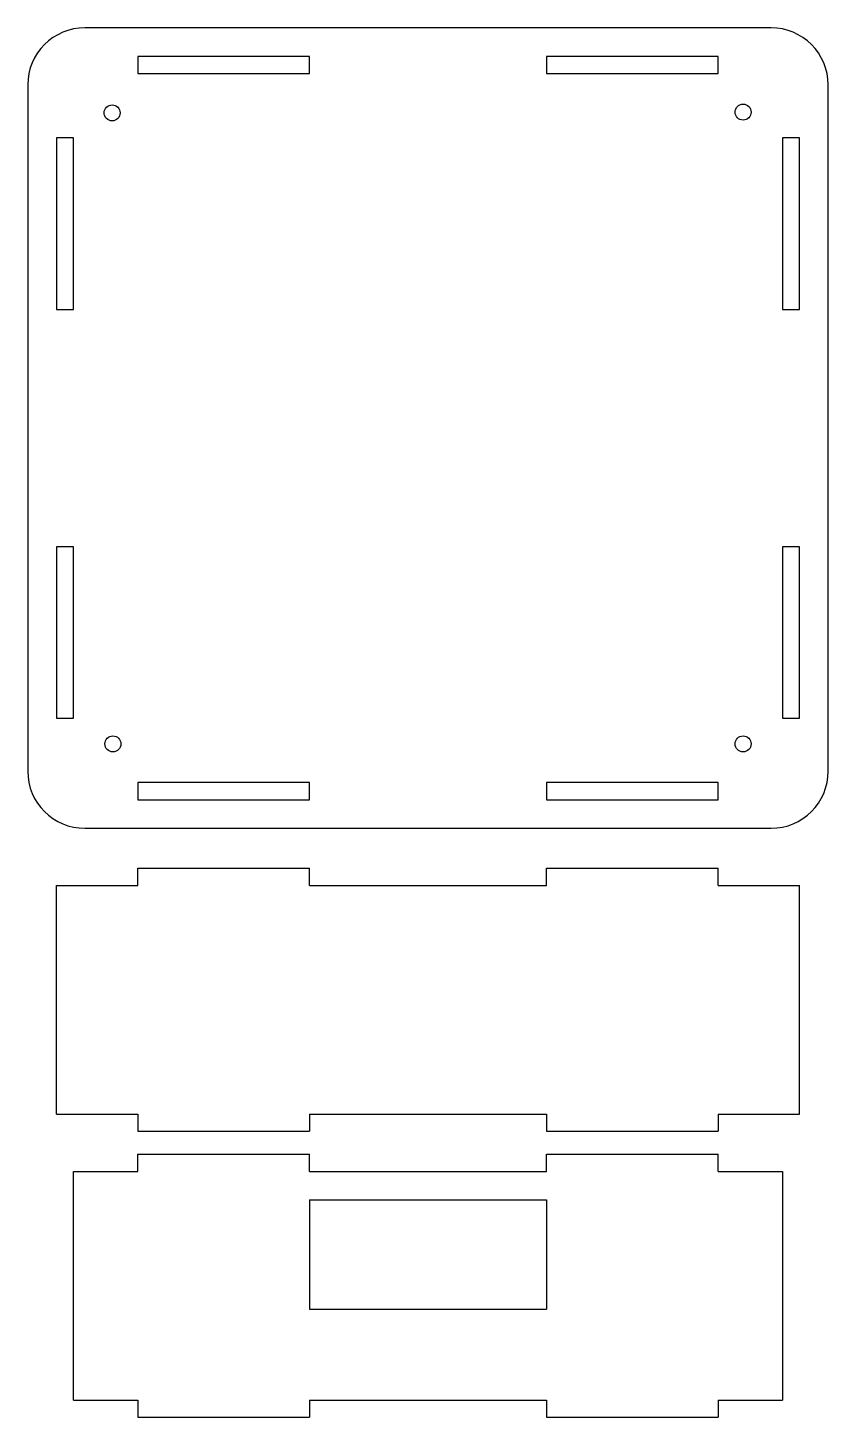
# Model space of a CAD drawing. Header units: millimetres. Extents: x 3 to 287, y -248 to -5.
# Drawn here: x 3.3 to 143.3, y -247.6 to -4.6 of the extents above; entities that cross this region are included whole.
import ezdxf

# ---------------------------------------------------------------- set-up
doc = ezdxf.new("R2010")
doc.units = ezdxf.units.MM
doc.layers.get('0').update_dxf_attribs({"lineweight": 25})

msp = doc.modelspace()

# ---------------------------------------------------------------- linework, layer by layer
at = {"color": 7, "linetype": 'Continuous', "lineweight": 25}
for p, q in [((133.25, -4.63), (13.25, -4.63)), ((52.51, -9.63), (22.51, -9.63)), ((22.51, -9.63), (22.51, -12.63)), ((52.51, -12.63), (52.51, -9.63)), ((124, -9.63), (94, -9.63)), ((94, -9.63), (94, -12.63)), ((124, -12.63), (124, -9.63)), ((22.51, -12.63), (52.51, -12.63)), ((94, -12.63), (124, -12.63)), ((3.25, -14.63), (3.25, -134.63)), ((143.25, -134.63), (143.25, -14.63)), ((11.25, -23.88), (8.25, -23.88)), ((8.25, -23.88), (8.25, -53.88)), ((11.25, -53.88), (11.25, -23.88)), ((138.25, -23.88), (135.25, -23.88)), ((135.25, -23.88), (135.25, -53.88)), ((138.25, -53.88), (138.25, -23.88)), ((8.25, -53.88), (11.25, -53.88)), ((135.25, -53.88), (138.25, -53.88)), ((11.25, -95.38), (8.25, -95.38)), ((8.25, -95.38), (8.25, -125.38)), ((11.25, -125.38), (11.25, -95.38)), ((138.25, -95.38), (135.25, -95.38)), ((135.25, -95.38), (135.25, -125.38)), ((138.25, -125.38), (138.25, -95.38)), ((8.25, -125.38), (11.25, -125.38)), ((135.25, -125.38), (138.25, -125.38)), ((52.51, -136.63), (22.51, -136.63)), ((22.51, -136.63), (22.51, -139.63)), ((52.51, -139.63), (52.51, -136.63)), ((94, -136.63), (94, -139.63)), ((124, -136.63), (94, -136.63)), ((124, -139.63), (124, -136.63)), ((22.51, -139.63), (52.51, -139.63)), ((94, -139.63), (124, -139.63)), ((13.25, -144.63), (133.25, -144.63)), ((22.5, -154.63), (22.5, -151.63)), ((22.5, -151.63), (52.5, -151.63)), ((52.5, -154.63), (52.5, -151.63)), ((94, -154.63), (94, -151.63)), ((94, -151.63), (124, -151.63)), ((124, -154.63), (124, -151.63)), ((8.25, -194.63), (8.25, -154.63)), ((8.25, -154.63), (22.5, -154.63)), ((52.5, -154.63), (94, -154.63)), ((124, -154.63), (138.25, -154.63)), ((138.25, -194.63), (138.25, -154.63)), ((8.25, -194.63), (22.5, -194.63)), ((22.5, -194.63), (22.5, -197.63)), ((52.5, -194.63), (94, -194.63)), ((52.5, -194.63), (52.5, -197.63)), ((94, -194.63), (94, -197.63)), ((124, -194.63), (138.25, -194.63)), ((124, -194.63), (124, -197.63)), ((22.5, -197.63), (52.5, -197.63)), ((94, -197.63), (124, -197.63)), ((22.5, -204.63), (22.5, -201.63)), ((22.5, -201.63), (52.5, -201.63)), ((52.5, -204.63), (52.5, -201.63)), ((94, -201.63), (124, -201.63)), ((94, -204.63), (94, -201.63)), ((124, -204.63), (124, -201.63)), ((11.25, -244.63), (11.25, -204.63)), ((11.25, -204.63), (22.5, -204.63)), ((52.5, -204.63), (94, -204.63)), ((124, -204.63), (135.25, -204.63)), ((135.25, -204.63), (135.25, -244.63)), ((52.5, -209.63), (94, -209.63)), ((52.5, -209.63), (52.5, -228.76)), ((94, -209.63), (94, -228.76)), ((52.5, -228.76), (94, -228.76)), ((11.25, -244.63), (22.5, -244.63)), ((22.5, -244.63), (22.5, -247.63)), ((52.5, -244.63), (52.5, -247.63)), ((52.5, -244.63), (94, -244.63)), ((94, -244.63), (94, -247.63)), ((124, -244.63), (135.25, -244.63)), ((124, -244.63), (124, -247.63)), ((22.5, -247.63), (52.5, -247.63)), ((94, -247.63), (124, -247.63))]:
    msp.add_line(p, q, dxfattribs=at)
for centre in [(18.01, -19.51), (128.37, -19.38), (18.14, -129.88), (128.37, -129.88)]:
    msp.add_circle(centre, 1.4, dxfattribs=at)
for centre, start, end in [((13.25, -14.63), 90, 180), ((133.25, -14.63), 0, 90), ((13.25, -134.63), 180, 270), ((133.25, -134.63), 270, 0)]:
    msp.add_arc(centre, 10, start, end, dxfattribs=at)

doc.saveas('drawing.dxf')
